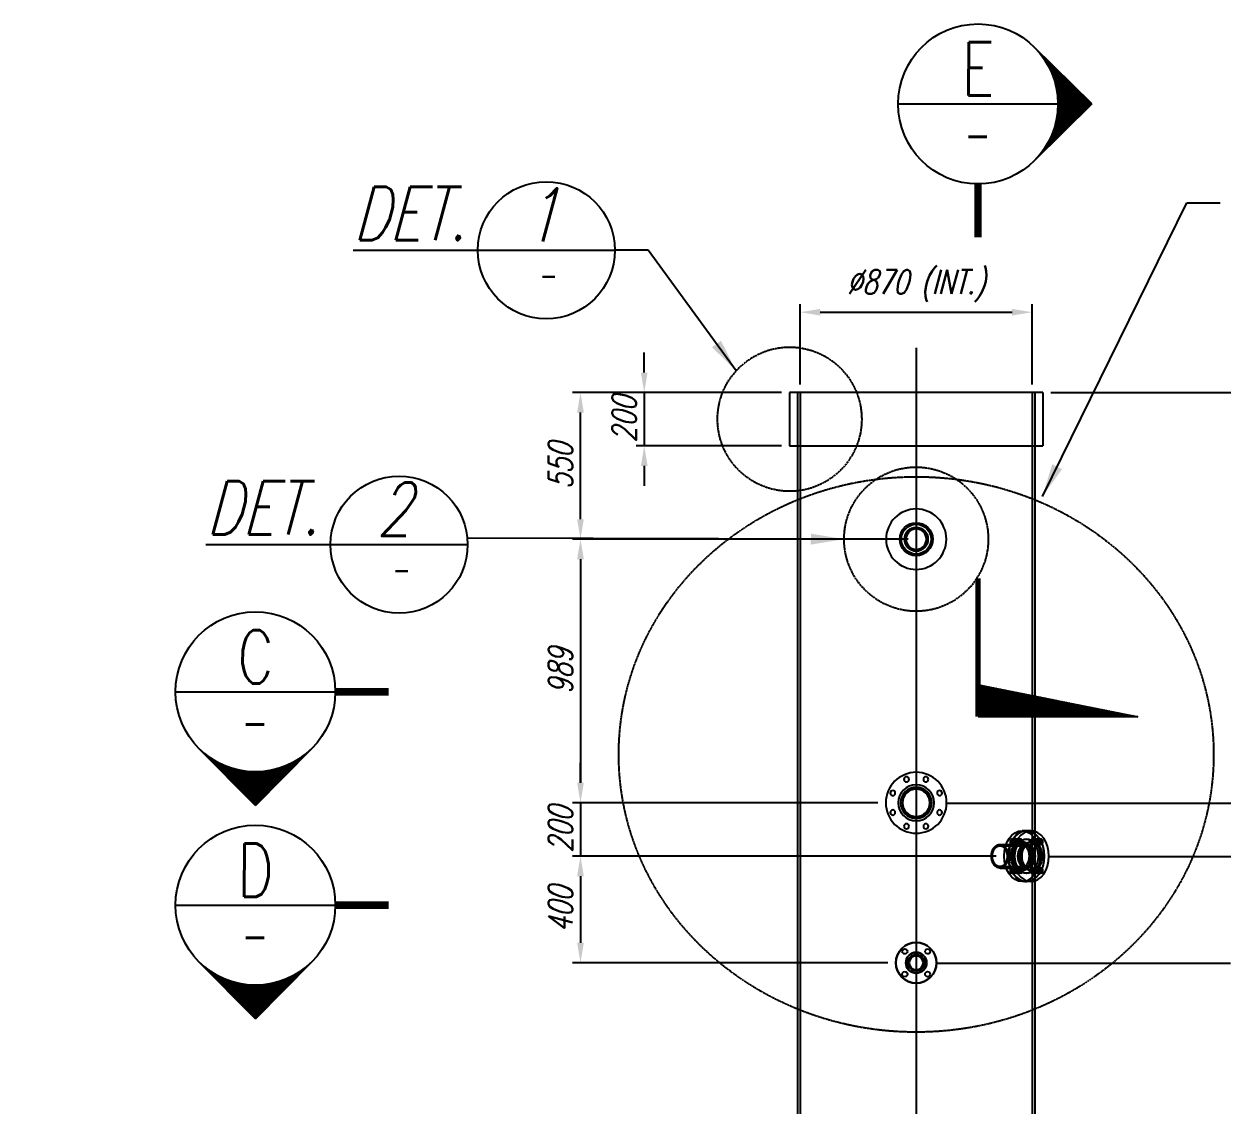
# Model space of a CAD drawing. Header units: inches. Extents: x -293597 to -232636, y -119329 to -80370.
# Drawn here: x -271879 to -267383, y -108195 to -104141 of the extents above; entities that cross this region are included whole.
import ezdxf
from ezdxf.enums import TextEntityAlignment as Align

# ---------------------------------------------------------------- set-up
doc = ezdxf.new("R2010")
doc.units = ezdxf.units.IN
doc.header["$MEASUREMENT"] = 0
doc.linetypes.add('CENTER', pattern=[2, 1.25, -0.25, 0.25, -0.25])
for name, color, linetype in [('IA-DIBUJO', 3, 'Continuous'), ('IA-EJES', 4, 'CENTER'), ('IA-SIMBOLS', 2, 'Continuous')]:
    doc.layers.add(name, color=color, linetype=linetype)
doc.styles.add('ING-AMB', font='romans.shx', dxfattribs={"width": 0.75, "oblique": 15})
doc.styles.add('SALVADOR', font='ROMANS.SHX', dxfattribs={"width": 0.75, "oblique": 15})
doc.dimstyles.new('30', dxfattribs={"dimscale": 30, "dimtxt": 3, "dimasz": 2.5, "dimexe": 1, "dimexo": 1, "dimgap": 1, "dimtad": 1, "dimdec": 0, "dimzin": 0, "dimdsep": 46, "dimtxsty": 'ING-AMB', "dimcen": 0.1, "dimclrd": 7, "dimclre": 7, "dimclrt": 2, "dimadec": 0, "dimazin": 0, "dimtfac": 1, "dimtdec": 0, "dimtmove": 0, "dimatfit": 0, "dimfxl": 1, "dimtolj": 1, "dimtzin": 0, "dimarcsym": 0})
doc.dimstyles.new('75', dxfattribs={"dimscale": 75, "dimtxt": 3, "dimasz": 2.5, "dimexe": 1, "dimexo": 1, "dimgap": 1, "dimtad": 1, "dimdec": 0, "dimzin": 0, "dimdsep": 46, "dimtxsty": 'ING-AMB', "dimcen": 0.1, "dimclrd": 7, "dimclre": 7, "dimclrt": 2, "dimadec": 0, "dimazin": 0, "dimtfac": 1, "dimtdec": 0, "dimtmove": 0, "dimatfit": 0, "dimfxl": 1, "dimtolj": 1, "dimtzin": 0, "dimarcsym": 0})

# ---------------------------------------------------------------- blocks, each defined once
blk = doc.blocks.new('*D37')
at = {"color": 7, "lineweight": -2, "transparency": 16777216}
for p, q in [((-268025.8, -105523.1), (-265543.8, -105523.1)), ((-265573.8, -105598.1), (-265573.8, -117948.1)), ((-267935.8, -118023.1), (-265543.8, -118023.1))]:
    blk.add_line(p, q, dxfattribs=at)
at = {"color": 7, "transparency": 16777216}
for points in [[(-265586.3, -105598.1), (-265561.3, -105598.1), (-265573.8, -105523.1)], [(-265586.3, -117948.1), (-265561.3, -117948.1), (-265573.8, -118023.1)]]:
    blk.add_solid(points, dxfattribs=at)
at = {"layer": 'Defpoints', "color": 0, "transparency": 16777216}
for p in [(-268055.8, -105523.1), (-267965.8, -118023.1), (-265573.8, -118023.1)]:
    blk.add_point(p, dxfattribs=at)
at = {"color": 2, "transparency": 16777216, "insert": (-265648.8, -111773.1), "char_height": 90, "attachment_point": 5, "rotation": 90, "style": 'ING-AMB'}
blk.add_mtext('\\A1;12500', dxfattribs=at)
blk = doc.blocks.new('*D39')
at = {"color": 7, "lineweight": -2, "transparency": 16777216}
for p, q in [((-266179.4, -107263), (-265963.1, -107263)), ((-265993.1, -114954.6), (-265993.1, -107338)), ((-268400.8, -115029.6), (-265963.1, -115029.6))]:
    blk.add_line(p, q, dxfattribs=at)
at = {"color": 7, "transparency": 16777216}
for points in [[(-266005.6, -107338), (-265980.6, -107338), (-265993.1, -107263)], [(-266005.6, -114954.6), (-265980.6, -114954.6), (-265993.1, -115029.6)]]:
    blk.add_solid(points, dxfattribs=at)
at = {"layer": 'Defpoints', "color": 0, "transparency": 16777216}
for p in [(-266209.4, -107263), (-265993.1, -107263), (-268430.8, -115029.6)]:
    blk.add_point(p, dxfattribs=at)
at = {"color": 2, "transparency": 16777216, "insert": (-266068.1, -111146.3), "char_height": 90, "attachment_point": 5, "rotation": 90, "style": 'ING-AMB'}
blk.add_mtext('\\A1;7767', dxfattribs=at)
blk = doc.blocks.new('*D40')
at = {"color": 7, "lineweight": -2, "transparency": 16777216}
for p, q in [((-268965.8, -105493.1), (-268965.8, -105191.9)), ((-268095.8, -105493.1), (-268095.8, -105191.9)), ((-268890.8, -105221.9), (-268170.8, -105221.9))]:
    blk.add_line(p, q, dxfattribs=at)
at = {"color": 7, "transparency": 16777216}
for points in [[(-268890.8, -105209.4), (-268890.8, -105234.4), (-268965.8, -105221.9)], [(-268170.8, -105209.4), (-268170.8, -105234.4), (-268095.8, -105221.9)]]:
    blk.add_solid(points, dxfattribs=at)
at = {"layer": 'Defpoints', "color": 0, "transparency": 16777216}
for p in [(-268095.8, -105221.9), (-268965.8, -105523.1), (-268095.8, -105523.1)]:
    blk.add_point(p, dxfattribs=at)
at = {"color": 2, "transparency": 16777216, "insert": (-268530.8, -105123.3), "char_height": 90, "attachment_point": 5, "style": 'ING-AMB'}
blk.add_mtext('\\A1;%%C870 (INT.)', dxfattribs=at)
blk = doc.blocks.new('*D41')
at = {"color": 7, "lineweight": -2, "transparency": 16777216}
for p, q in [((-269035.8, -105523.1), (-269820.7, -105523.1)), ((-269790.7, -105998.1), (-269790.7, -105598.1)), ((-268674, -106073.1), (-269820.7, -106073.1))]:
    blk.add_line(p, q, dxfattribs=at)
at = {"color": 7, "transparency": 16777216}
for points in [[(-269803.2, -105598.1), (-269778.2, -105598.1), (-269790.7, -105523.1)], [(-269803.2, -105998.1), (-269778.2, -105998.1), (-269790.7, -106073.1)]]:
    blk.add_solid(points, dxfattribs=at)
at = {"layer": 'Defpoints', "color": 0, "transparency": 16777216}
for p in [(-269790.7, -105523.1), (-269005.8, -105523.1), (-268644, -106073.1)]:
    blk.add_point(p, dxfattribs=at)
at = {"color": 2, "transparency": 16777216, "insert": (-269865.7, -105798.1), "char_height": 90, "attachment_point": 5, "rotation": 90, "style": 'ING-AMB'}
blk.add_mtext('\\A1;550', dxfattribs=at)
blk = doc.blocks.new('*D42')
at = {"color": 7, "lineweight": -2, "transparency": 16777216}
for p, q in [((-269551.4, -105448.1), (-269551.4, -105373.1)), ((-269035.8, -105523.1), (-269581.4, -105523.1)), ((-269551.4, -105523.1), (-269551.4, -105723.1)), ((-269035.8, -105723.1), (-269581.4, -105723.1)), ((-269551.4, -105798.1), (-269551.4, -105873.1))]:
    blk.add_line(p, q, dxfattribs=at)
at = {"color": 7, "transparency": 16777216}
for points in [[(-269563.9, -105448.1), (-269538.9, -105448.1), (-269551.4, -105523.1)], [(-269563.9, -105798.1), (-269538.9, -105798.1), (-269551.4, -105723.1)]]:
    blk.add_solid(points, dxfattribs=at)
at = {"layer": 'Defpoints', "color": 0, "transparency": 16777216}
for p in [(-269005.8, -105523.1), (-269551.4, -105723.1), (-269005.8, -105723.1)]:
    blk.add_point(p, dxfattribs=at)
at = {"color": 2, "transparency": 16777216, "insert": (-269626.4, -105623.1), "char_height": 90, "attachment_point": 5, "rotation": 90, "style": 'ING-AMB'}
blk.add_mtext('\\A1;200', dxfattribs=at)
blk = doc.blocks.new('CIRCO')
blk.add_line((-7.5, 0), (7.5, 0))
blk.add_circle((0, 0), 7.5)
at = {"style": 'SALVADOR', "oblique": 15, "width": 0.75}
for tag, height, p in [('N', 5, (0, 0.78)), ('REFER', 2, (0, -3.68))]:
    blk.add_attdef(tag, text='', height=height, dxfattribs=at).set_placement(p, align=Align.CENTER)
blk = doc.blocks.new('*X8')
at = {"color": 0}
for p, q in [((-1.33, 4.68), (3.08, 9.09)), ((-1.42, 4.77), (2.66, 8.84)), ((-1.24, 4.59), (2.76, 8.6)), ((-1.15, 4.51), (2.55, 8.2)), ((-1.06, 4.42), (2.39, 7.87)), ((-0.97, 4.33), (2.26, 7.56)), ((-0.88, 4.24), (2.15, 7.28)), ((-0.79, 4.16), (2.06, 7.01)), ((-0.71, 4.07), (1.99, 6.76)), ((-0.62, 3.98), (1.93, 6.53)), ((-0.53, 3.89), (1.88, 6.3)), ((-0.44, 3.8), (1.84, 6.08)), ((-0.35, 3.72), (1.81, 5.87)), ((-0.26, 3.63), (1.78, 5.67)), ((-0.17, 3.54), (1.76, 5.47)), ((-0.08, 3.45), (1.74, 5.28)), ((0.01, 3.36), (1.73, 5.09)), ((0.09, 3.28), (1.73, 4.91)), ((0.18, 3.19), (1.73, 4.73)), ((0.27, 3.1), (1.73, 4.56)), ((0.36, 3.01), (1.74, 4.39)), ((0.45, 2.92), (1.75, 4.22)), ((0.54, 2.84), (1.76, 4.06)), ((0.63, 2.75), (1.78, 3.9)), ((0.72, 2.66), (1.8, 3.75)), ((0.81, 2.57), (1.82, 3.59)), ((0.89, 2.49), (1.85, 3.44)), ((0.98, 2.4), (1.88, 3.29)), ((1.07, 2.31), (1.91, 3.15)), ((1.16, 2.22), (1.94, 3)), ((1.25, 2.13), (1.98, 2.86)), ((1.34, 2.05), (2.02, 2.73)), ((1.43, 1.96), (2.06, 2.59)), ((1.52, 1.87), (2.1, 2.45)), ((1.61, 1.78), (2.15, 2.32)), ((1.69, 1.69), (2.19, 2.19)), ((1.78, 1.61), (2.24, 2.06)), ((1.87, 1.52), (2.29, 1.94)), ((1.96, 1.43), (2.34, 1.81)), ((2.05, 1.34), (2.4, 1.69)), ((2.14, 1.26), (2.45, 1.57)), ((2.23, 1.17), (2.51, 1.45)), ((2.32, 1.08), (2.57, 1.33)), ((2.41, 0.99), (2.63, 1.22)), ((2.49, 0.9), (2.7, 1.11)), ((2.58, 0.82), (2.76, 0.99)), ((2.67, 0.73), (2.83, 0.88)), ((2.76, 0.64), (2.9, 0.77)), ((2.85, 0.55), (2.96, 0.67)), ((2.94, 0.46), (3.04, 0.56)), ((3.03, 0.38), (3.11, 0.46)), ((3.12, 0.29), (3.18, 0.35)), ((3.21, 0.2), (3.26, 0.25)), ((3.29, 0.11), (3.34, 0.15)), ((3.38, 0.02), (3.41, 0.05)), ((3.47, -0.06), (3.49, -0.04)), ((3.56, -0.15), (3.58, -0.14)), ((3.65, -0.24), (3.66, -0.23)), ((3.74, -0.33), (3.74, -0.32)), ((3.83, -0.41), (3.83, -0.41)), ((3.92, -0.5), (3.92, -0.5))]:
    blk.add_line(p, q, dxfattribs=at)
blk = doc.blocks.new('CIRCO1')
for q in [(-5.27, 5.33), (-5.27, -5.33)]:
    blk.add_line((-10.67, 0), q)
at = {"const_width": 0.7}
blk.add_lwpolyline([(0, -7.5), (0, -12.5)], dxfattribs=at)
blk.add_arc((0, 0), 7.5, 134.6778, 225.3222)
blk.add_blockref('*X8', (-9.23, -4.79))
blk = doc.blocks.new('DET')
blk.add_line((8.73, 0), (33.29, 0))
blk.add_circle((26.86, 0), 6.43)
at = {"style": 'SALVADOR', "oblique": 15, "width": 0.75}
blk.add_text('DET.', height=5, dxfattribs=at).set_placement((19.34, 0.94), align=Align.RIGHT)
for tag, height, p in [('1', 5, (26.37, 0.82)), ('REFER', 2, (26.86, -3.34))]:
    blk.add_attdef(tag, text='', height=height, dxfattribs=at).set_placement(p, align=Align.CENTER)
blk = doc.blocks.new('*D46')
at = {"color": 7, "lineweight": -2, "transparency": 16777216}
for p, q in [((-268560.8, -106073.1), (-269820.7, -106073.1)), ((-269790.7, -106148.1), (-269790.7, -106986.8)), ((-268675.1, -107061.8), (-269820.7, -107061.8))]:
    blk.add_line(p, q, dxfattribs=at)
at = {"color": 7, "transparency": 16777216}
for points in [[(-269803.2, -106148.1), (-269778.2, -106148.1), (-269790.7, -106073.1)], [(-269803.2, -106986.8), (-269778.2, -106986.8), (-269790.7, -107061.8)]]:
    blk.add_solid(points, dxfattribs=at)
at = {"layer": 'Defpoints', "color": 0, "transparency": 16777216}
for p in [(-268530.8, -106073.1), (-269790.7, -107061.8), (-268645.1, -107061.8)]:
    blk.add_point(p, dxfattribs=at)
at = {"color": 2, "transparency": 16777216, "insert": (-269865.7, -106567.4), "char_height": 90, "attachment_point": 5, "rotation": 90, "style": 'ING-AMB'}
blk.add_mtext('\\A1;989', dxfattribs=at)
blk = doc.blocks.new('*D47')
at = {"color": 7, "lineweight": -2, "transparency": 16777216}
for p, q in [((-269790.7, -106986.8), (-269790.7, -106911.8)), ((-268675.1, -107061.8), (-269820.7, -107061.8)), ((-269790.7, -107061.8), (-269790.7, -107262)), ((-268230.9, -107262), (-269820.7, -107262)), ((-269790.7, -107337), (-269790.7, -107412))]:
    blk.add_line(p, q, dxfattribs=at)
at = {"color": 7, "transparency": 16777216}
for points in [[(-269803.2, -106986.8), (-269778.2, -106986.8), (-269790.7, -107061.8)], [(-269803.2, -107337), (-269778.2, -107337), (-269790.7, -107262)]]:
    blk.add_solid(points, dxfattribs=at)
at = {"layer": 'Defpoints', "color": 0, "transparency": 16777216}
for p in [(-268645.1, -107061.8), (-269790.7, -107262), (-268200.9, -107262)]:
    blk.add_point(p, dxfattribs=at)
at = {"color": 2, "transparency": 16777216, "insert": (-269865.7, -107161.9), "char_height": 90, "attachment_point": 5, "rotation": 90, "style": 'ING-AMB'}
blk.add_mtext('\\A1;200', dxfattribs=at)
blk = doc.blocks.new('*D48')
at = {"color": 7, "lineweight": -2, "transparency": 16777216}
for p, q in [((-268230.9, -107262), (-269820.7, -107262)), ((-269790.7, -107337), (-269790.7, -107586.8)), ((-268637, -107661.8), (-269820.7, -107661.8))]:
    blk.add_line(p, q, dxfattribs=at)
at = {"color": 7, "transparency": 16777216}
for points in [[(-269803.2, -107337), (-269778.2, -107337), (-269790.7, -107262)], [(-269803.2, -107586.8), (-269778.2, -107586.8), (-269790.7, -107661.8)]]:
    blk.add_solid(points, dxfattribs=at)
at = {"layer": 'Defpoints', "color": 0, "transparency": 16777216}
for p in [(-268200.9, -107262), (-269790.7, -107661.8), (-268607, -107661.8)]:
    blk.add_point(p, dxfattribs=at)
at = {"color": 2, "transparency": 16777216, "insert": (-269865.7, -107461.9), "char_height": 90, "attachment_point": 5, "rotation": 90, "style": 'ING-AMB'}
blk.add_mtext('\\A1;400', dxfattribs=at)
blk = doc.blocks.new('*X10')
at = {"color": 0}
for p, q in [((11.49, 3), (14.11, 5.62)), ((11.66, 3), (14.33, 5.67)), ((11.84, 3), (14.55, 5.71)), ((12.02, 3), (14.77, 5.75)), ((12.19, 3), (14.99, 5.8)), ((12.37, 3), (15.21, 5.84)), ((12.55, 3), (15.43, 5.89)), ((12.72, 3), (15.65, 5.93)), ((12.9, 3), (15.87, 5.97)), ((13.08, 3), (16, 5.92)), ((13.25, 3), (16, 5.75)), ((7.07, 3), (8.58, 4.52)), ((7.24, 3), (8.8, 4.56)), ((7.42, 3), (9.02, 4.6)), ((7.6, 3), (9.25, 4.65)), ((7.77, 3), (9.47, 4.69)), ((7.95, 3), (9.69, 4.74)), ((8.13, 3), (9.91, 4.78)), ((8.3, 3), (10.13, 4.83)), ((8.48, 3), (10.35, 4.87)), ((8.66, 3), (10.57, 4.91)), ((8.83, 3), (10.79, 4.96)), ((9.01, 3), (11.01, 5)), ((9.19, 3), (11.23, 5.05)), ((9.36, 3), (11.45, 5.09)), ((9.54, 3), (11.68, 5.14)), ((9.72, 3), (11.9, 5.18)), ((9.89, 3), (12.12, 5.22)), ((10.07, 3), (12.34, 5.27)), ((10.25, 3), (12.56, 5.31)), ((10.42, 3), (12.78, 5.36)), ((10.6, 3), (13, 5.4)), ((10.78, 3), (13.22, 5.44)), ((10.95, 3), (13.44, 5.49)), ((11.13, 3), (13.66, 5.53)), ((11.31, 3), (13.89, 5.58)), ((13.43, 3), (16, 5.57)), ((13.61, 3), (16, 5.39)), ((13.78, 3), (16, 5.22)), ((13.96, 3), (16, 5.04)), ((14.14, 3), (16, 4.86)), ((14.31, 3), (16, 4.69)), ((14.49, 3), (16, 4.51)), ((2.65, 3), (3.06, 3.41)), ((2.82, 3), (3.28, 3.46)), ((3, 3), (3.5, 3.5)), ((3.18, 3), (3.72, 3.54)), ((3.35, 3), (3.94, 3.59)), ((3.53, 3), (4.16, 3.63)), ((3.71, 3), (4.38, 3.68)), ((3.88, 3), (4.6, 3.72)), ((4.06, 3), (4.83, 3.77)), ((4.24, 3), (5.05, 3.81)), ((4.41, 3), (5.27, 3.85)), ((4.59, 3), (5.49, 3.9)), ((4.77, 3), (5.71, 3.94)), ((4.94, 3), (5.93, 3.99)), ((5.12, 3), (6.15, 4.03)), ((5.3, 3), (6.37, 4.07)), ((5.47, 3), (6.59, 4.12)), ((5.65, 3), (6.81, 4.16)), ((5.83, 3), (7.04, 4.21)), ((6.01, 3), (7.26, 4.25)), ((6.18, 3), (7.48, 4.3)), ((6.36, 3), (7.7, 4.34)), ((6.54, 3), (7.92, 4.38)), ((6.71, 3), (8.14, 4.43)), ((6.89, 3), (8.36, 4.47)), ((14.67, 3), (16, 4.33)), ((14.84, 3), (16, 4.16)), ((15.02, 3), (16, 3.98)), ((15.2, 3), (16, 3.8)), ((15.37, 3), (16, 3.63)), ((15.55, 3), (16, 3.45)), ((1.06, 3), (1.07, 3.01)), ((1.23, 3), (1.29, 3.06)), ((1.41, 3), (1.51, 3.1)), ((1.59, 3), (1.73, 3.15)), ((1.76, 3), (1.95, 3.19)), ((1.94, 3), (2.17, 3.23)), ((2.12, 3), (2.4, 3.28)), ((2.29, 3), (2.62, 3.32)), ((2.47, 3), (2.84, 3.37)), ((15.73, 3), (16, 3.27)), ((15.9, 3), (16, 3.1))]:
    blk.add_line(p, q, dxfattribs=at)
blk = doc.blocks.new('FLECOR')
for p, q in [((0, -9.98), (-15, -12.98)), ((-15, -12.98), (0, -12.98))]:
    blk.add_line(p, q)
at = {"const_width": 0.5}
blk.add_lwpolyline([(0, -12.98), (0, 0)], dxfattribs=at)
blk.add_blockref('*X10', (-16, -15.98))

msp = doc.modelspace()

# ---------------------------------------------------------------- linework, layer by layer
at = {"layer": 'IA-DIBUJO', "extrusion": (0, 1, 0)}
for p, q in [((-268055.78, -105523.1), (-269005.78, -105523.1)), ((-269005.78, -105523.1), (-269005.78, -105723.1)), ((-268975.78, -105523.1), (-268975.78, -105723.1)), ((-268975.78, -105523.1), (-268975.78, -105723.1)), ((-268965.78, -105523.1), (-268965.78, -117523.1)), ((-268095.78, -105523.1), (-268095.78, -117523.1)), ((-268085.78, -105523.1), (-268085.78, -105723.1)), ((-268085.78, -105523.1), (-268085.78, -105723.1)), ((-268055.78, -105523.1), (-268055.78, -105723.1)), ((-269005.78, -105723.1), (-268055.78, -105723.1)), ((-268975.78, -105723.1), (-268975.78, -114859.38)), ((-268085.78, -105723.1), (-268085.78, -107170.92)), ((-268117.89, -107166.8), (-268133.59, -107166.8)), ((-268099.93, -107166.8), (-268116.76, -107166.8)), ((-268085.78, -107168.92), (-268085.78, -107355.17)), ((-268216.05, -107217.6), (-268193.16, -107217.6)), ((-268216.05, -107223.09), (-268116.76, -107223.09)), ((-268193.16, -107217.6), (-268116.76, -107217.6)), ((-268155.99, -107198.64), (-268171.69, -107198.64)), ((-268155.99, -107217.69), (-268171.69, -107217.69)), ((-268138.03, -107198.64), (-268154.86, -107198.64)), ((-268138.03, -107217.69), (-268154.86, -107217.69)), ((-268133.59, -107208.1), (-268138.12, -107208.1)), ((-268116.76, -107216.7), (-268138.12, -107216.7)), ((-268117.89, -107198.55), (-268116.76, -107198.55)), ((-268095.41, -107208.1), (-268099.93, -107208.1)), ((-268079.79, -107198.64), (-268095.49, -107198.64)), ((-268079.79, -107217.69), (-268095.49, -107217.69)), ((-268061.83, -107198.64), (-268078.66, -107198.64)), ((-268061.83, -107217.69), (-268078.66, -107217.69)), ((-268216.05, -107301.01), (-268116.76, -107301.01)), ((-268216.05, -107306.5), (-268193.16, -107306.5)), ((-268193.16, -107306.5), (-268116.76, -107306.5)), ((-268155.99, -107306.4), (-268171.69, -107306.4)), ((-268155.99, -107325.45), (-268171.69, -107325.45)), ((-268138.03, -107306.4), (-268154.86, -107306.4)), ((-268138.03, -107325.45), (-268154.86, -107325.45)), ((-268116.76, -107307.4), (-268138.12, -107307.4)), ((-268133.59, -107316), (-268138.12, -107316)), ((-268117.89, -107325.55), (-268116.76, -107325.55)), ((-268095.41, -107316), (-268099.93, -107316)), ((-268079.79, -107306.4), (-268095.49, -107306.4)), ((-268079.79, -107325.45), (-268095.49, -107325.45)), ((-268061.83, -107306.4), (-268078.66, -107306.4)), ((-268061.83, -107325.45), (-268078.66, -107325.45)), ((-268117.89, -107357.3), (-268133.59, -107357.3)), ((-268099.93, -107357.3), (-268116.76, -107357.3)), ((-268085.78, -107357.17), (-268085.78, -117523.1)), ((-268530.77, -107585.59), (-268530.79, -107585.59)), ((-268530.79, -107585.59), (-268530.79, -107585.59)), ((-268582.97, -107619.13), (-268582.95, -107619.13)), ((-268573.44, -107609.61), (-268573.44, -107609.61)), ((-268573.43, -107609.61), (-268573.44, -107609.61)), ((-268573.44, -107628.66), (-268573.44, -107628.66)), ((-268573.43, -107628.66), (-268573.44, -107628.66)), ((-268563.92, -107619.13), (-268563.9, -107619.13)), ((-268530.79, -107622.93), (-268530.79, -107622.93)), ((-268530.79, -107622.93), (-268530.79, -107622.93)), ((-268530.79, -107630.8), (-268530.79, -107630.8)), ((-268530.77, -107630.8), (-268530.79, -107630.8)), ((-268530.77, -107622.93), (-268530.77, -107622.93)), ((-268530.77, -107622.93), (-268530.77, -107622.93)), ((-268530.77, -107631.64), (-268530.77, -107631.64)), ((-268488.13, -107609.61), (-268488.11, -107609.61)), ((-268488.13, -107628.66), (-268488.11, -107628.66)), ((-268606.99, -107661.79), (-268606.97, -107661.79)), ((-268569.65, -107661.79), (-268569.65, -107661.79)), ((-268569.63, -107661.79), (-268569.63, -107661.79)), ((-268561.78, -107661.79), (-268561.76, -107661.79)), ((-268499.8, -107661.79), (-268499.78, -107661.79)), ((-268491.93, -107661.79), (-268491.92, -107661.79)), ((-268491.91, -107661.79), (-268491.91, -107661.79)), ((-268454.59, -107661.79), (-268454.57, -107661.79)), ((-268573.44, -107694.92), (-268573.43, -107694.92)), ((-268573.44, -107713.97), (-268573.43, -107713.97)), ((-268530.79, -107692.78), (-268530.79, -107692.78)), ((-268530.77, -107692.78), (-268530.79, -107692.78)), ((-268530.79, -107700.65), (-268530.79, -107700.65)), ((-268530.79, -107700.65), (-268530.79, -107700.65)), ((-268530.77, -107691.94), (-268530.77, -107691.94)), ((-268530.77, -107700.65), (-268530.77, -107700.65)), ((-268530.77, -107700.65), (-268530.77, -107700.65)), ((-268497.65, -107704.44), (-268497.64, -107704.44)), ((-268488.13, -107694.92), (-268488.13, -107694.92)), ((-268488.11, -107694.92), (-268488.13, -107694.92)), ((-268488.13, -107713.97), (-268488.13, -107713.97)), ((-268488.11, -107713.97), (-268488.13, -107713.97)), ((-268478.6, -107704.44), (-268478.59, -107704.44)), ((-268530.77, -107737.99), (-268530.79, -107737.99)), ((-268530.79, -107737.99), (-268530.79, -107737.99))]:
    msp.add_line(p, q, dxfattribs=at)
at = {"layer": 'IA-DIBUJO', "extrusion": (0, 0, -1)}
for centre, radius in [((268530.77, -106073.1), 113.21), ((268530.77, -106073.1), 44.03), ((268530.77, -106073.1), 38.53), ((268530.77, -107061.79), 51.13), ((268530.77, -107661.79), 30.15), ((268530.77, -107661.79), 26.24)]:
    msp.add_circle(centre, radius, dxfattribs=at)
at = {"layer": 'IA-DIBUJO'}
for centre, radius in [((-268530.77, -106073.1), 61.84), ((-268530.77, -106073.1), 55.74), ((-268530.77, -106073.1), 44.03), ((-268530.77, -107061.79), 57.15)]:
    msp.add_circle(centre, radius, dxfattribs=at)
for centre, radius, start, end in [((-268530.77, -107061.79), 114.3, 0, 180), ((-268567.22, -106973.79), 9.53, 45, 225), ((-268567.22, -106973.79), 9.53, 225, 45), ((-268494.32, -106973.79), 9.53, 0, 180), ((-268530.77, -107061.79), 67.44, 0, 180), ((-268530.78, -107061.79), 58.42, 0, 180), ((-268494.32, -106973.79), 9.53, 180, 0), ((-268618.77, -107025.34), 9.52, 90, 270), ((-268618.77, -107025.34), 9.52, 270, 90), ((-268442.77, -107025.34), 9.53, 135, 315), ((-268442.77, -107025.34), 9.53, 315, 135), ((-268530.77, -107061.79), 114.3, 180, 0), ((-268618.77, -107098.24), 9.53, 135, 315), ((-268618.77, -107098.24), 9.53, 315, 135), ((-268530.77, -107061.79), 67.44, 180, 0), ((-268530.78, -107061.79), 58.42, 180, 0), ((-268442.77, -107098.24), 9.52, 90, 270), ((-268442.77, -107098.24), 9.52, 270, 90), ((-268567.22, -107149.79), 9.53, 0, 180), ((-268494.32, -107149.79), 9.52, 45, 225), ((-268494.32, -107149.79), 9.52, 225, 45), ((-268567.22, -107149.79), 9.53, 180, 0)]:
    msp.add_arc(centre, radius, start, end, dxfattribs=at)
at = {"layer": 'IA-DIBUJO', "extrusion": (0, 0, -1)}
for centre, major_axis, ratio, start_param, end_param in [((-268133.59, -107262.05), (0, 95.25), 0.7071068, -1.5707963, 0), ((-268117.89, -107262.05), (0, 95.25), 0.7071068, -1.5707963, 0.0083991), ((-268099.93, -107262.05), (0, -95.25), 0.7071068, -4.712389, 1.5707963), ((-268133.59, -107262.05), (0, 95.25), 0.7071068, 0, 3.1415927), ((-268117.89, -107262.05), (0, 95.25), 0.7071068, 0.0083991, 3.1331936), ((-268171.69, -107208.17), (0, 9.53), 0.7071068, -4.712389, 1.5707963), ((-268133.59, -107262.05), (0, 53.95), 0.7071068, -4.712389, 1.5707963), ((-268138.12, -107262.05), (0, 45.35), 0.7071068, -4.712389, 1.5707963), ((-268116.76, -107262.05), (0, -63.5), 0.7071068, -4.712389, 1.5707963), ((-268154.86, -107208.17), (0, 9.53), 0.7071068, -3.1415926, 3.1415927), ((-268116.76, -107262.05), (0, -44.45), 0.7071068, -4.712389, 1.5707963), ((-268138.03, -107208.17), (0, 9.53), 0.7071068, -4.712389, 1.5707963), ((-268099.93, -107262.05), (0, -53.95), 0.7071068, 0, 3.1415927), ((-268095.49, -107208.17), (0, 9.53), 0.7071068, -4.712389, 1.5707963), ((-268099.93, -107262.05), (0, 53.95), 0.7071068, 0, 1.5707963), ((-268078.66, -107208.17), (0, 9.53), 0.7071068, -3.1415926, 3.1415927), ((-268061.83, -107208.17), (0, 9.53), 0.7071068, -4.712389, 1.5707963), ((-268133.59, -107262.05), (0, -95.25), 0.7071068, 0, 1.5707963), ((-268117.89, -107262.05), (0, -95.25), 0.7071068, -0.008399, 1.5707963), ((-268099.93, -107262.05), (0, -53.95), 0.7071068, -1.5707963, 0), ((-268171.69, -107315.93), (0, 9.53), 0.7071068, -4.712389, 1.5707963), ((-268154.86, -107315.93), (0, 9.53), 0.7071068, -3.1415926, 3.1415927), ((-268138.03, -107315.93), (0, 9.53), 0.7071068, -4.712389, 1.5707963), ((-268095.49, -107315.93), (0, 9.53), 0.7071068, -4.712389, 1.5707963), ((-268078.66, -107315.93), (0, 9.53), 0.7071068, -3.1415926, 3.1415927), ((-268061.83, -107315.93), (0, 9.53), 0.7071068, -4.712389, 1.5707963), ((-268530.77, -107661.79), (0, 76.2), 0.9999996, -1.5707963, 1.5707963), ((-268573.44, -107619.13), (0, 9.53), 0.9999996, -1.5707963, 0.0007855), ((-268573.44, -107619.13), (0.01, -9.52), 0.9999996, 0, 1.5715819), ((-268573.43, -107619.13), (0, 9.53), 0.9999996, -1.5707963, 1.5707963), ((-268573.43, -107619.13), (0, -9.53), 0.9999996, -1.5707963, 1.5707963), ((-268573.44, -107619.13), (0.01, 9.52), 0.9999996, 0, 1.5700108), ((-268573.44, -107619.13), (0, -9.53), 0.9999996, -1.5707963, -0.0007855), ((-268530.79, -107661.79), (0, 38.86), 0.9999996, -1.5707963, 1.5707963), ((-268530.77, -107661.79), (0, 38.86), 0.9999996, -1.5707963, 1.5707963), ((-268530.79, -107661.79), (0, 30.99), 0.9999996, -1.5707963, 0.0003512), ((-268530.77, -107661.79), (0, 30.99), 0.9999996, -1.5707963, 1.5707963), ((-268530.79, -107661.79), (0.01, 30.99), 0.9999996, 0, 1.5704451), ((-268488.13, -107619.13), (0, -9.52), 0.9999996, 0, 3.1415927), ((-268488.11, -107619.13), (0, -9.52), 0.9999996, 0, 3.1415927), ((-268488.13, -107619.13), (0, 9.53), 0.0001964, 0, 0.0007854), ((-268488.13, -107619.13), (0.01, 9.52), 0.9999996, 0, 3.1400216), ((-268488.13, -107619.13), (0.01, -9.53), 0.0001964, 0.0000029, 0.0007884), ((-268488.11, -107619.13), (0, 9.52), 0.9999996, 0, 3.1415927), ((-268530.77, -107661.79), (0, -76.2), 0.9999996, -1.5707963, 1.5707963), ((-268530.79, -107661.79), (0, -38.86), 0.9999996, -1.5707963, 1.5707963), ((-268530.77, -107661.79), (0, -38.86), 0.9999996, -1.5707963, 1.5707963), ((-268530.79, -107661.79), (0.01, -30.99), 0.9999996, 0, 1.5711475), ((-268530.77, -107661.79), (0, -30.99), 0.9999996, -1.5707963, 1.5707963), ((-268530.79, -107661.79), (0, -30.99), 0.9999996, -1.5707963, -0.0003512), ((-268573.43, -107704.44), (0, -9.52), 0.9999996, 0, 3.1415927), ((-268573.44, -107704.44), (0, -9.52), 0.9999996, 0, 3.1415927), ((-268573.44, -107704.45), (0, 9.53), 0.0001964, 0, 0.0007854), ((-268573.44, -107704.44), (0.01, 9.52), 0.9999996, 0, 3.1400216), ((-268573.43, -107704.44), (0, 9.52), 0.9999996, 0, 3.1415927), ((-268573.44, -107704.44), (0.01, -9.53), 0.0001964, 0.0000029, 0.0007884), ((-268488.13, -107704.44), (0, 9.53), 0.9999996, -1.5707963, 0.0007855), ((-268488.13, -107704.44), (0.01, -9.52), 0.9999996, 0, 1.5715819), ((-268488.11, -107704.44), (0, 9.53), 0.9999996, -1.5707963, 1.5707963), ((-268488.11, -107704.44), (0, -9.53), 0.9999996, -1.5707963, 1.5707963), ((-268488.13, -107704.44), (0.01, 9.52), 0.9999996, 0, 1.5700108), ((-268488.13, -107704.44), (0, -9.53), 0.9999996, -1.5707963, -0.0007855)]:
    msp.add_ellipse(centre, major_axis=major_axis, ratio=ratio, start_param=start_param, end_param=end_param, dxfattribs=at)
at = {"layer": 'IA-DIBUJO'}
for centre, major_axis, ratio, start_param, end_param in [((-268116.76, -107262.05), (0, 95.25), 0.7071068, 0, 2.3561945), ((-268116.76, -107262.05), (0, 95.25), 0.7071068, -3.1415926, 0), ((-268138.12, -107262.05), (0, -53.95), 0.7071068, -4.712389, 1.5707963), ((-268117.89, -107262.05), (0, 63.5), 0.7071068, -4.712389, 1.5707963), ((-268155.99, -107208.17), (0, -9.53), 0.7071068, -4.712389, 1.5707963), ((-268116.76, -107262.05), (0, -45.35), 0.7071068, -4.712389, 1.5707963), ((-268116.76, -107262.05), (0, 38.96), 0.7071068, -4.712389, 1.5707963), ((-268095.41, -107262.05), (0, -53.95), 0.7071068, -4.712389, 1.5707963), ((-268079.79, -107208.17), (0, -9.53), 0.7071068, -4.712389, 1.5707963), ((-268155.99, -107315.93), (0, -9.53), 0.7071068, -4.712389, 1.5707963), ((-268079.79, -107315.93), (0, -9.53), 0.7071068, -4.712389, 1.5707963), ((-268116.76, -107262.05), (0, 95.25), 0.7071068, -3.9269908, -3.1415926), ((-268530.79, -107661.79), (0, 76.2), 0.9999996, 0, 1.5707963), ((-268530.79, -107661.79), (0, 76.2), 0.9999996, -1.5707963, 0), ((-268530.79, -107661.79), (0, 38.86), 0.9999996, -1.5707963, 1.5707963), ((-268530.77, -107661.79), (0, 38.86), 0.9999996, 0, 1.5707963), ((-268530.77, -107661.79), (0, 38.86), 0.9999996, -1.5707963, 0), ((-268530.79, -107661.79), (0, -76.2), 0.9999996, -1.5707963, 0), ((-268530.79, -107661.79), (0, -38.86), 0.9999996, -1.5707963, 1.5707963), ((-268530.77, -107661.79), (0, -38.86), 0.9999996, -1.5707963, 0), ((-268530.79, -107661.79), (0, -76.2), 0.9999996, 0, 1.5707963), ((-268530.77, -107661.79), (0, -38.86), 0.9999996, 0, 1.5707963)]:
    msp.add_ellipse(centre, major_axis=major_axis, ratio=ratio, start_param=start_param, end_param=end_param, dxfattribs=at)
for points, knots in [([(-268248.85, -107262.05), (-268248.85, -107260.65), (-268248.8, -107259.23), (-268248.59, -107256.37), (-268248.43, -107254.93), (-268248, -107252.06), (-268247.73, -107250.63), (-268247.07, -107247.8), (-268246.69, -107246.4), (-268245.82, -107243.66), (-268245.34, -107242.32), (-268244.27, -107239.72), (-268243.69, -107238.46), (-268242.46, -107236.03), (-268241.8, -107234.87), (-268240.42, -107232.65), (-268239.7, -107231.6), (-268238.22, -107229.63), (-268237.43, -107228.67), (-268235.78, -107226.85), (-268234.91, -107225.98), (-268233.11, -107224.35), (-268232.18, -107223.58), (-268230.26, -107222.19), (-268229.28, -107221.55), (-268227.28, -107220.42), (-268226.26, -107219.92), (-268224.21, -107219.06), (-268223.18, -107218.71), (-268221.11, -107218.15), (-268220.08, -107217.94), (-268218.04, -107217.66), (-268217.04, -107217.6), (-268216.05, -107217.6)], [0, 0, 0, 0, 4.1882156, 4.1882156, 8.3764313, 8.3764313, 12.5646469, 12.5646469, 16.7528625, 16.7528625, 20.9410782, 20.9410782, 25.1292938, 25.1292938, 29.3175094, 29.3175094, 33.5057251, 33.5057251, 37.6939325, 37.6939325, 41.8821399, 41.8821399, 46.0703474, 46.0703474, 50.2585548, 50.2585548, 54.4467622, 54.4467622, 58.6349697, 58.6349697, 62.8231771, 62.8231771, 67.0113845, 67.0113845, 67.0113845, 67.0113845]), ([(-268244.65, -107262.05), (-268244.65, -107263.27), (-268244.61, -107264.52), (-268244.42, -107267.02), (-268244.29, -107268.28), (-268243.91, -107270.8), (-268243.67, -107272.05), (-268243.11, -107274.53), (-268242.78, -107275.76), (-268242.02, -107278.16), (-268241.6, -107279.33), (-268240.68, -107281.62), (-268240.17, -107282.72), (-268239.1, -107284.85), (-268238.53, -107285.87), (-268237.33, -107287.81), (-268236.7, -107288.73), (-268235.41, -107290.46), (-268234.73, -107291.3), (-268233.29, -107292.9), (-268232.53, -107293.66), (-268230.96, -107295.09), (-268230.15, -107295.76), (-268228.48, -107296.99), (-268227.62, -107297.54), (-268225.87, -107298.54), (-268224.99, -107298.97), (-268223.19, -107299.72), (-268222.29, -107300.03), (-268220.48, -107300.53), (-268219.58, -107300.71), (-268217.8, -107300.95), (-268216.91, -107301.01), (-268215.18, -107301.01), (-268214.31, -107300.95), (-268212.55, -107300.71), (-268211.67, -107300.53), (-268209.91, -107300.03), (-268209.04, -107299.72), (-268207.33, -107298.97), (-268206.48, -107298.54), (-268204.84, -107297.54), (-268204.03, -107296.99), (-268202.48, -107295.76), (-268201.72, -107295.09), (-268200.28, -107293.66), (-268199.6, -107292.9), (-268198.29, -107291.3), (-268197.67, -107290.46), (-268196.52, -107288.73), (-268195.96, -107287.81), (-268194.89, -107285.87), (-268194.39, -107284.85), (-268193.44, -107282.72), (-268193, -107281.62), (-268192.19, -107279.33), (-268191.82, -107278.16), (-268191.17, -107275.76), (-268190.88, -107274.53), (-268190.39, -107272.05), (-268190.19, -107270.8), (-268189.87, -107268.28), (-268189.75, -107267.02), (-268189.59, -107264.52), (-268189.55, -107263.27), (-268189.55, -107260.82), (-268189.59, -107259.58), (-268189.75, -107257.07), (-268189.87, -107255.81), (-268190.19, -107253.3), (-268190.39, -107252.04), (-268190.88, -107249.56), (-268191.17, -107248.34), (-268191.82, -107245.94), (-268192.19, -107244.76), (-268193, -107242.48), (-268193.44, -107241.37), (-268194.39, -107239.24), (-268194.89, -107238.22), (-268195.96, -107236.28), (-268196.52, -107235.36), (-268197.67, -107233.63), (-268198.29, -107232.8), (-268199.6, -107231.19), (-268200.28, -107230.43), (-268201.72, -107229), (-268202.48, -107228.33), (-268204.03, -107227.11), (-268204.84, -107226.55), (-268206.48, -107225.56), (-268207.33, -107225.12), (-268209.04, -107224.37), (-268209.91, -107224.06), (-268211.67, -107223.57), (-268212.55, -107223.39), (-268214.31, -107223.15), (-268215.18, -107223.09), (-268216.91, -107223.09), (-268217.8, -107223.15), (-268219.58, -107223.39), (-268220.48, -107223.57), (-268222.29, -107224.06), (-268223.19, -107224.37), (-268224.99, -107225.12), (-268225.87, -107225.56), (-268227.62, -107226.55), (-268228.48, -107227.11), (-268230.15, -107228.33), (-268230.96, -107229), (-268232.53, -107230.43), (-268233.29, -107231.19), (-268234.73, -107232.8), (-268235.41, -107233.63), (-268236.7, -107235.36), (-268237.33, -107236.28), (-268238.53, -107238.22), (-268239.1, -107239.24), (-268240.17, -107241.37), (-268240.68, -107242.48), (-268241.6, -107244.76), (-268242.02, -107245.94), (-268242.78, -107248.34), (-268243.11, -107249.56), (-268243.67, -107252.04), (-268243.91, -107253.3), (-268244.29, -107255.81), (-268244.42, -107257.07), (-268244.61, -107259.58), (-268244.65, -107260.82), (-268244.65, -107262.05)], [0, 0, 0, 0, 3.6704649, 3.6704649, 7.3409298, 7.3409298, 11.0113947, 11.0113947, 14.6818596, 14.6818596, 18.3523245, 18.3523245, 22.0227894, 22.0227894, 25.6932543, 25.6932543, 29.3637192, 29.3637192, 33.0341798, 33.0341798, 36.7046405, 36.7046405, 40.3751011, 40.3751011, 44.0455618, 44.0455618, 47.7160225, 47.7160225, 51.3864831, 51.3864831, 55.0569438, 55.0569438, 58.7274044, 58.7274044, 62.3978651, 62.3978651, 66.0683258, 66.0683258, 69.7387864, 69.7387864, 73.4092471, 73.4092471, 77.0797077, 77.0797077, 80.7501684, 80.7501684, 84.420629, 84.420629, 88.0910897, 88.0910897, 91.7615546, 91.7615546, 95.4320195, 95.4320195, 99.1024844, 99.1024844, 102.7729493, 102.7729493, 106.4434142, 106.4434142, 110.1138791, 110.1138791, 113.784344, 113.784344, 117.4548088, 117.4548088, 121.1252737, 121.1252737, 124.7957386, 124.7957386, 128.4662035, 128.4662035, 132.1366684, 132.1366684, 135.8071333, 135.8071333, 139.4775982, 139.4775982, 143.1480631, 143.1480631, 146.818528, 146.818528, 150.4889887, 150.4889887, 154.1594493, 154.1594493, 157.82991, 157.82991, 161.5003706, 161.5003706, 165.1708313, 165.1708313, 168.8412919, 168.8412919, 172.5117526, 172.5117526, 176.1822132, 176.1822132, 179.8526739, 179.8526739, 183.5231346, 183.5231346, 187.1935952, 187.1935952, 190.8640559, 190.8640559, 194.5345165, 194.5345165, 198.2049772, 198.2049772, 201.8754379, 201.8754379, 205.5458985, 205.5458985, 209.2163634, 209.2163634, 212.8868283, 212.8868283, 216.5572932, 216.5572932, 220.2277581, 220.2277581, 223.898223, 223.898223, 227.5686879, 227.5686879, 231.2391528, 231.2391528, 234.9096177, 234.9096177, 234.9096177, 234.9096177]), ([(-268216.05, -107217.6), (-268215.06, -107217.6), (-268214.06, -107217.66), (-268212.06, -107217.94), (-268211.05, -107218.15), (-268209.06, -107218.71), (-268208.06, -107219.06), (-268206.11, -107219.92), (-268205.15, -107220.42), (-268203.28, -107221.55), (-268202.37, -107222.19), (-268200.61, -107223.58), (-268199.75, -107224.35), (-268198.12, -107225.98), (-268197.34, -107226.85), (-268195.86, -107228.67), (-268195.16, -107229.63), (-268193.86, -107231.6), (-268193.22, -107232.65), (-268192.02, -107234.87), (-268191.45, -107236.03), (-268190.38, -107238.46), (-268189.88, -107239.72), (-268188.97, -107242.32), (-268188.55, -107243.66), (-268187.81, -107246.4), (-268187.49, -107247.8), (-268186.94, -107250.63), (-268186.71, -107252.06), (-268186.34, -107254.93), (-268186.21, -107256.37), (-268186.03, -107259.23), (-268185.99, -107260.65), (-268185.99, -107263.44), (-268186.03, -107264.86), (-268186.21, -107267.72), (-268186.34, -107269.16), (-268186.71, -107272.03), (-268186.94, -107273.46), (-268187.49, -107276.29), (-268187.81, -107277.69), (-268188.55, -107280.43), (-268188.97, -107281.77), (-268189.88, -107284.37), (-268190.38, -107285.64), (-268191.45, -107288.06), (-268192.02, -107289.23), (-268193.22, -107291.44), (-268193.86, -107292.49), (-268195.16, -107294.46), (-268195.86, -107295.42), (-268197.34, -107297.25), (-268198.12, -107298.12), (-268199.75, -107299.75), (-268200.61, -107300.51), (-268202.37, -107301.91), (-268203.28, -107302.55), (-268205.15, -107303.68), (-268206.11, -107304.18), (-268208.06, -107305.03), (-268209.06, -107305.39), (-268211.05, -107305.95), (-268212.06, -107306.16), (-268214.06, -107306.43), (-268215.06, -107306.5), (-268216.05, -107306.5)], [67.0113845, 67.0113845, 67.0113845, 67.0113845, 71.1995919, 71.1995919, 75.3877994, 75.3877994, 79.5760068, 79.5760068, 83.7642142, 83.7642142, 87.9524216, 87.9524216, 92.1406291, 92.1406291, 96.3288365, 96.3288365, 100.5170439, 100.5170439, 104.7052595, 104.7052595, 108.8934752, 108.8934752, 113.0816908, 113.0816908, 117.2699064, 117.2699064, 121.4581221, 121.4581221, 125.6463377, 125.6463377, 129.8345533, 129.8345533, 134.022769, 134.022769, 138.2109846, 138.2109846, 142.3992002, 142.3992002, 146.5874159, 146.5874159, 150.7756315, 150.7756315, 154.9638471, 154.9638471, 159.1520628, 159.1520628, 163.3402784, 163.3402784, 167.528494, 167.528494, 171.7167015, 171.7167015, 175.9049089, 175.9049089, 180.0931163, 180.0931163, 184.2813237, 184.2813237, 188.4695312, 188.4695312, 192.6577386, 192.6577386, 196.845946, 196.845946, 201.0341534, 201.0341534, 201.0341534, 201.0341534]), ([(-268216.05, -107306.5), (-268217.04, -107306.5), (-268218.04, -107306.43), (-268220.08, -107306.16), (-268221.11, -107305.95), (-268223.18, -107305.39), (-268224.21, -107305.03), (-268226.26, -107304.18), (-268227.28, -107303.68), (-268229.28, -107302.55), (-268230.26, -107301.91), (-268232.18, -107300.51), (-268233.11, -107299.75), (-268234.91, -107298.12), (-268235.78, -107297.25), (-268237.43, -107295.42), (-268238.22, -107294.46), (-268239.7, -107292.49), (-268240.42, -107291.44), (-268241.8, -107289.23), (-268242.46, -107288.06), (-268243.69, -107285.64), (-268244.27, -107284.37), (-268245.34, -107281.77), (-268245.82, -107280.43), (-268246.69, -107277.69), (-268247.07, -107276.29), (-268247.73, -107273.46), (-268248, -107272.03), (-268248.43, -107269.16), (-268248.59, -107267.72), (-268248.8, -107264.86), (-268248.85, -107263.44), (-268248.85, -107262.05)], [201.0341534, 201.0341534, 201.0341534, 201.0341534, 205.2223609, 205.2223609, 209.4105683, 209.4105683, 213.5987757, 213.5987757, 217.7869832, 217.7869832, 221.9751906, 221.9751906, 226.163398, 226.163398, 230.3516054, 230.3516054, 234.5398129, 234.5398129, 238.7280285, 238.7280285, 242.9162441, 242.9162441, 247.1044598, 247.1044598, 251.2926754, 251.2926754, 255.4808911, 255.4808911, 259.6691067, 259.6691067, 263.8573223, 263.8573223, 268.045538, 268.045538, 268.045538, 268.045538]), ([(-268530.77, -107691.94), (-268531.72, -107691.94), (-268532.68, -107691.89), (-268534.62, -107691.71), (-268535.59, -107691.57), (-268537.54, -107691.19), (-268538.51, -107690.94), (-268540.43, -107690.37), (-268541.38, -107690.03), (-268543.24, -107689.26), (-268544.15, -107688.83), (-268545.91, -107687.88), (-268546.77, -107687.36), (-268548.41, -107686.26), (-268549.2, -107685.67), (-268550.71, -107684.43), (-268551.42, -107683.78), (-268552.76, -107682.44), (-268553.41, -107681.73), (-268554.65, -107680.22), (-268555.24, -107679.43), (-268556.34, -107677.79), (-268556.86, -107676.93), (-268557.81, -107675.17), (-268558.24, -107674.26), (-268559.01, -107672.4), (-268559.35, -107671.45), (-268559.92, -107669.53), (-268560.17, -107668.56), (-268560.55, -107666.61), (-268560.69, -107665.64), (-268560.87, -107663.7), (-268560.92, -107662.74), (-268560.92, -107660.84), (-268560.87, -107659.88), (-268560.69, -107657.94), (-268560.55, -107656.96), (-268560.17, -107655.02), (-268559.92, -107654.05), (-268559.35, -107652.13), (-268559.01, -107651.18), (-268558.24, -107649.32), (-268557.81, -107648.41), (-268556.86, -107646.65), (-268556.34, -107645.79), (-268555.24, -107644.14), (-268554.65, -107643.35), (-268553.41, -107641.85), (-268552.76, -107641.14), (-268551.42, -107639.8), (-268550.71, -107639.15), (-268549.2, -107637.91), (-268548.41, -107637.32), (-268546.77, -107636.22), (-268545.91, -107635.7), (-268544.15, -107634.75), (-268543.24, -107634.32), (-268541.38, -107633.55), (-268540.43, -107633.21), (-268538.51, -107632.63), (-268537.54, -107632.39), (-268535.59, -107632.01), (-268534.62, -107631.87), (-268532.68, -107631.68), (-268531.72, -107631.64), (-268530.77, -107631.64)], [45.4410451, 45.4410451, 45.4410451, 45.4410451, 48.2797661, 48.2797661, 51.1197518, 51.1197518, 53.9597375, 53.9597375, 56.7997231, 56.7997231, 59.6397088, 59.6397088, 62.4796945, 62.4796945, 65.3196802, 65.3196802, 68.1596659, 68.1596659, 70.9996528, 70.9996528, 73.8396396, 73.8396396, 76.6796265, 76.6796265, 79.5196134, 79.5196134, 82.3596002, 82.3596002, 85.1995871, 85.1995871, 88.039574, 88.039574, 90.8795608, 90.8795608, 93.7195477, 93.7195477, 96.5595345, 96.5595345, 99.3995214, 99.3995214, 102.2395083, 102.2395083, 105.0794951, 105.0794951, 107.919482, 107.919482, 110.7594689, 110.7594689, 113.5994557, 113.5994557, 116.4394414, 116.4394414, 119.2794271, 119.2794271, 122.1194128, 122.1194128, 124.9593985, 124.9593985, 127.7993842, 127.7993842, 130.6393699, 130.6393699, 133.4793556, 133.4793556, 136.3189267, 136.3189267, 136.3189267, 136.3189267]), ([(-268530.77, -107631.64), (-268530.77, -107631.64), (-268530.77, -107631.64), (-268529.82, -107631.64), (-268528.86, -107631.68), (-268526.92, -107631.87), (-268525.94, -107632.01), (-268524, -107632.39), (-268523.03, -107632.63), (-268521.11, -107633.21), (-268520.16, -107633.55), (-268518.3, -107634.32), (-268517.39, -107634.75), (-268515.63, -107635.7), (-268514.77, -107636.22), (-268513.12, -107637.32), (-268512.33, -107637.91), (-268510.83, -107639.15), (-268510.12, -107639.8), (-268508.78, -107641.14), (-268508.13, -107641.85), (-268506.89, -107643.35), (-268506.3, -107644.14), (-268505.2, -107645.79), (-268504.68, -107646.65), (-268503.73, -107648.41), (-268503.3, -107649.32), (-268502.53, -107651.18), (-268502.19, -107652.13), (-268501.61, -107654.05), (-268501.37, -107655.02), (-268500.99, -107656.96), (-268500.85, -107657.94), (-268500.66, -107659.88), (-268500.62, -107660.84), (-268500.62, -107661.79)], [136.3189267, 136.3189267, 136.3189267, 136.3189267, 136.3193412, 136.3193412, 139.1593269, 139.1593269, 141.9993126, 141.9993126, 144.8392983, 144.8392983, 147.679284, 147.679284, 150.5192697, 150.5192697, 153.3592554, 153.3592554, 156.1992411, 156.1992411, 159.0392267, 159.0392267, 161.8792136, 161.8792136, 164.7192005, 164.7192005, 167.5591873, 167.5591873, 170.3991742, 170.3991742, 173.239161, 173.239161, 176.0791479, 176.0791479, 178.9191348, 178.9191348, 181.7591216, 181.7591216, 181.7591216, 181.7591216]), ([(-268500.62, -107661.79), (-268500.62, -107662.74), (-268500.66, -107663.7), (-268500.85, -107665.64), (-268500.99, -107666.61), (-268501.37, -107668.56), (-268501.61, -107669.53), (-268502.19, -107671.45), (-268502.53, -107672.4), (-268503.3, -107674.26), (-268503.73, -107675.17), (-268504.68, -107676.93), (-268505.2, -107677.79), (-268506.3, -107679.43), (-268506.89, -107680.22), (-268508.13, -107681.73), (-268508.78, -107682.44), (-268510.12, -107683.78), (-268510.83, -107684.43), (-268512.33, -107685.67), (-268513.12, -107686.26), (-268514.77, -107687.36), (-268515.63, -107687.88), (-268517.39, -107688.83), (-268518.3, -107689.26), (-268520.16, -107690.03), (-268521.11, -107690.37), (-268523.03, -107690.94), (-268524, -107691.19), (-268525.94, -107691.57), (-268526.92, -107691.71), (-268528.86, -107691.89), (-268529.82, -107691.94), (-268530.77, -107691.94), (-268530.77, -107691.94), (-268530.77, -107691.94)], [0, 0, 0, 0, 2.8399869, 2.8399869, 5.6799737, 5.6799737, 8.5199606, 8.5199606, 11.3599474, 11.3599474, 14.1999343, 14.1999343, 17.0399212, 17.0399212, 19.879908, 19.879908, 22.7198949, 22.7198949, 25.5598806, 25.5598806, 28.3998663, 28.3998663, 31.239852, 31.239852, 34.0798376, 34.0798376, 36.9198233, 36.9198233, 39.759809, 39.759809, 42.5997947, 42.5997947, 45.4397804, 45.4397804, 45.4410451, 45.4410451, 45.4410451, 45.4410451])]:
    msp.add_open_spline(points, degree=3, knots=knots, dxfattribs=at)
at = {"layer": 'IA-EJES', "ltscale": 1.5}
for p, q in [((-268530.78, -105355.6), (-268530.78, -118023.1)), ((-268420, -107063.79), (-267318.66, -107063.79)), ((-268454.57, -107663.79), (-267351.36, -107663.79))]:
    msp.add_line(p, q, dxfattribs=at)
at = {"layer": 'IA-EJES', "ltscale": 5}
msp.add_line((-268032.58, -107263.05), (-267169.39, -107263.05), dxfattribs=at)
for centre in [(-269005.78, -105623.1), (-268530.77, -106073.1)]:
    msp.add_circle(centre, 270.42, dxfattribs=at)
at = {"layer": 'IA-EJES', "ltscale": 1.5}
msp.add_ellipse((-268530.78, -106880.44), major_axis=(1116.25, 0), ratio=0.9330179, dxfattribs=at)

# ---------------------------------------------------------------- block references
at = {"layer": 'IA-SIMBOLS'}
ref = msp.add_blockref('CIRCO', (-268298.76, -104440.86), dxfattribs=dict(at, xscale=40, yscale=40, zscale=4))
ref.add_attrib('N', 'E', dxfattribs={"layer": '0', "height": 200, "style": 'SALVADOR', "oblique": 0.30704, "width": 0.75}).set_placement((-268298.76, -104409.66), align=Align.CENTER)
ref.add_attrib('REFER', '-', dxfattribs={"layer": '0', "height": 120, "style": 'SALVADOR', "oblique": 0.30704, "width": 0.75}).set_placement((-268300.38, -104615.04), align=Align.CENTER)
at = {"layer": 'IA-SIMBOLS', "xscale": -40, "yscale": 40, "zscale": 4}
for name, p in [('CIRCO1', (-268298.76, -104440.86)), ('FLECOR', (-268298.76, -106219.73))]:
    msp.add_blockref(name, p, dxfattribs=at)
at = {"layer": 'IA-SIMBOLS', "xscale": 40, "yscale": 40, "zscale": 40}
for p, values in [((-270993.36, -104989.47), {'1': '1', 'REFER': '-'}), ((-271545.75, -106093.62), {'1': '2', 'REFER': '-'})]:
    msp.add_blockref('DET', p, dxfattribs=at).add_auto_attribs(values)
at = {"layer": 'IA-SIMBOLS'}
ref = msp.add_blockref('CIRCO', (-271010.8, -106645.66), dxfattribs=dict(at, xscale=40, yscale=40, zscale=4))
ref.add_attrib('N', 'C', dxfattribs={"layer": '0', "height": 200, "style": 'SALVADOR', "oblique": 0.30704, "width": 0.75}).set_placement((-271010.8, -106614.46), align=Align.CENTER)
ref.add_attrib('REFER', '-', dxfattribs={"layer": '0', "height": 120, "style": 'SALVADOR', "oblique": 0.30704, "width": 0.75}).set_placement((-271012.43, -106819.84), align=Align.CENTER)
at = {"layer": 'IA-SIMBOLS', "xscale": 40, "yscale": 40, "zscale": 4, "rotation": 90}
for p in [(-271010.8, -106645.66), (-271010.8, -107445.66)]:
    msp.add_blockref('CIRCO1', p, dxfattribs=at)
at = {"layer": 'IA-SIMBOLS'}
ref = msp.add_blockref('CIRCO', (-271010.8, -107445.66), dxfattribs=dict(at, xscale=40, yscale=40, zscale=4))
ref.add_attrib('N', 'D', dxfattribs={"layer": '0', "height": 200, "style": 'SALVADOR', "oblique": 0.30704, "width": 0.75}).set_placement((-271010.8, -107414.46), align=Align.CENTER)
ref.add_attrib('REFER', '-', dxfattribs={"layer": '0', "height": 120, "style": 'SALVADOR', "oblique": 0.30704, "width": 0.75}).set_placement((-271012.43, -107619.84), align=Align.CENTER)

# ---------------------------------------------------------------- dimensions: what is measured, and where the dimension line sits
dim = msp.add_linear_dim(base=(-268095.78, -105221.92), p1=(-268965.78, -105523.1), p2=(-268095.78, -105523.1), text='%%C<> (INT.)', dimstyle='30')
dim.commit()
dim.dimension.update_dxf_attribs({"geometry": '*D40', "text_midpoint": (-268530.78, -105123.35)})
for base, p1, p2, picture, middle in [((-269551.37, -105723.1), (-269005.78, -105523.1), (-269005.78, -105723.1), '*D42', (-269551.37, -105623.1)), ((-269790.75, -107262.05), (-268645.07, -107061.79), (-268200.94, -107262.05), '*D47', (-269790.75, -107161.92))]:
    dim = msp.add_linear_dim(base=base, p1=p1, p2=p2, angle=90, dimstyle='30')
    dim.commit()
    dim.dimension.update_dxf_attribs({"geometry": picture, "text_midpoint": middle, "dimtype": 160})
for base, p1, p2, picture, middle in [((-269790.75, -105523.1), (-268644, -106073.1), (-269005.78, -105523.1), '*D41', (-269865.75, -105798.1)), ((-265573.83, -118023.1), (-268055.78, -105523.1), (-267965.78, -118023.1), '*D37', (-265648.83, -111773.1)), ((-269790.75, -107061.79), (-268530.77, -106073.1), (-268645.07, -107061.79), '*D46', (-269865.75, -106567.44)), ((-269790.75, -107661.79), (-268200.94, -107262.05), (-268606.97, -107661.79), '*D48', (-269865.75, -107461.92)), ((-265993.07, -107263.05), (-268430.78, -115029.56), (-266209.39, -107263.05), '*D39', (-266068.07, -111146.3))]:
    dim = msp.add_linear_dim(base=base, p1=p1, p2=p2, angle=90, dimstyle='30')
    dim.commit()
    dim.dimension.update_dxf_attribs({"geometry": picture, "text_midpoint": middle})

# ---------------------------------------------------------------- leaders
at = {"annotation_type": 0, "has_hookline": 1, "text_width": 1615.19}
for points, hookline_direction in [([(-268057.02, -105913.42), (-267515.43, -104811.74), (-267390.43, -104811.74)], 0), ([(-269206.5, -105441.88), (-269536.85, -104989.47), (-269661.85, -104989.47)], 1), ([(-268801.19, -106073.1), (-270214.12, -106069.62)], 1)]:
    msp.add_leader(points, dimstyle='75', override={"dimscale": 50, "dimgap": 1, "dimtad": 0}, dxfattribs=dict(at, hookline_direction=hookline_direction))

doc.saveas('drawing.dxf')
